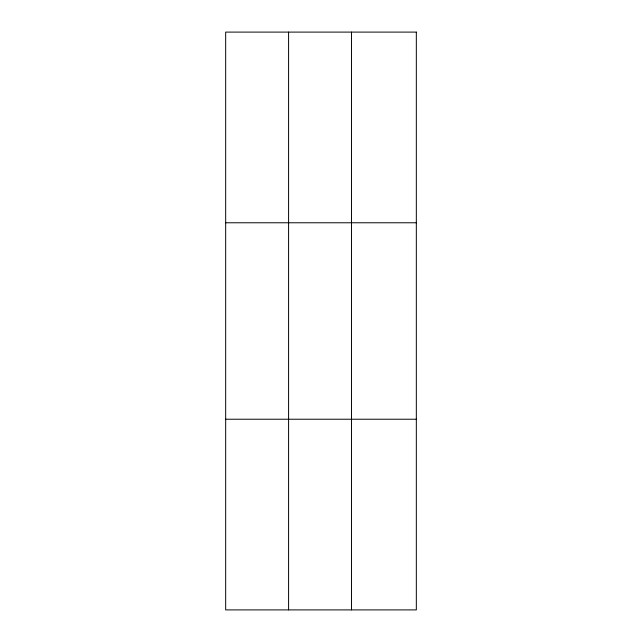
<?xml version="1.0" encoding="UTF-8"?>
<svg xmlns="http://www.w3.org/2000/svg" width="642" height="642" viewBox="0 0 642 642"><rect width="100%" height="100%" fill="white"/><g stroke="black" fill="none" stroke-linecap="round" stroke-linejoin="round"><path stroke-width="0.96" d="M288.587 32.1L288.587 609.9M351.503 32.1L351.503 609.9M225.671 222.774L416.329 222.774M225.671 419.226L416.329 419.226M416.329 32.1L416.329 609.9L225.671 609.9L225.671 32.1L416.329 32.1"/></g></svg>
